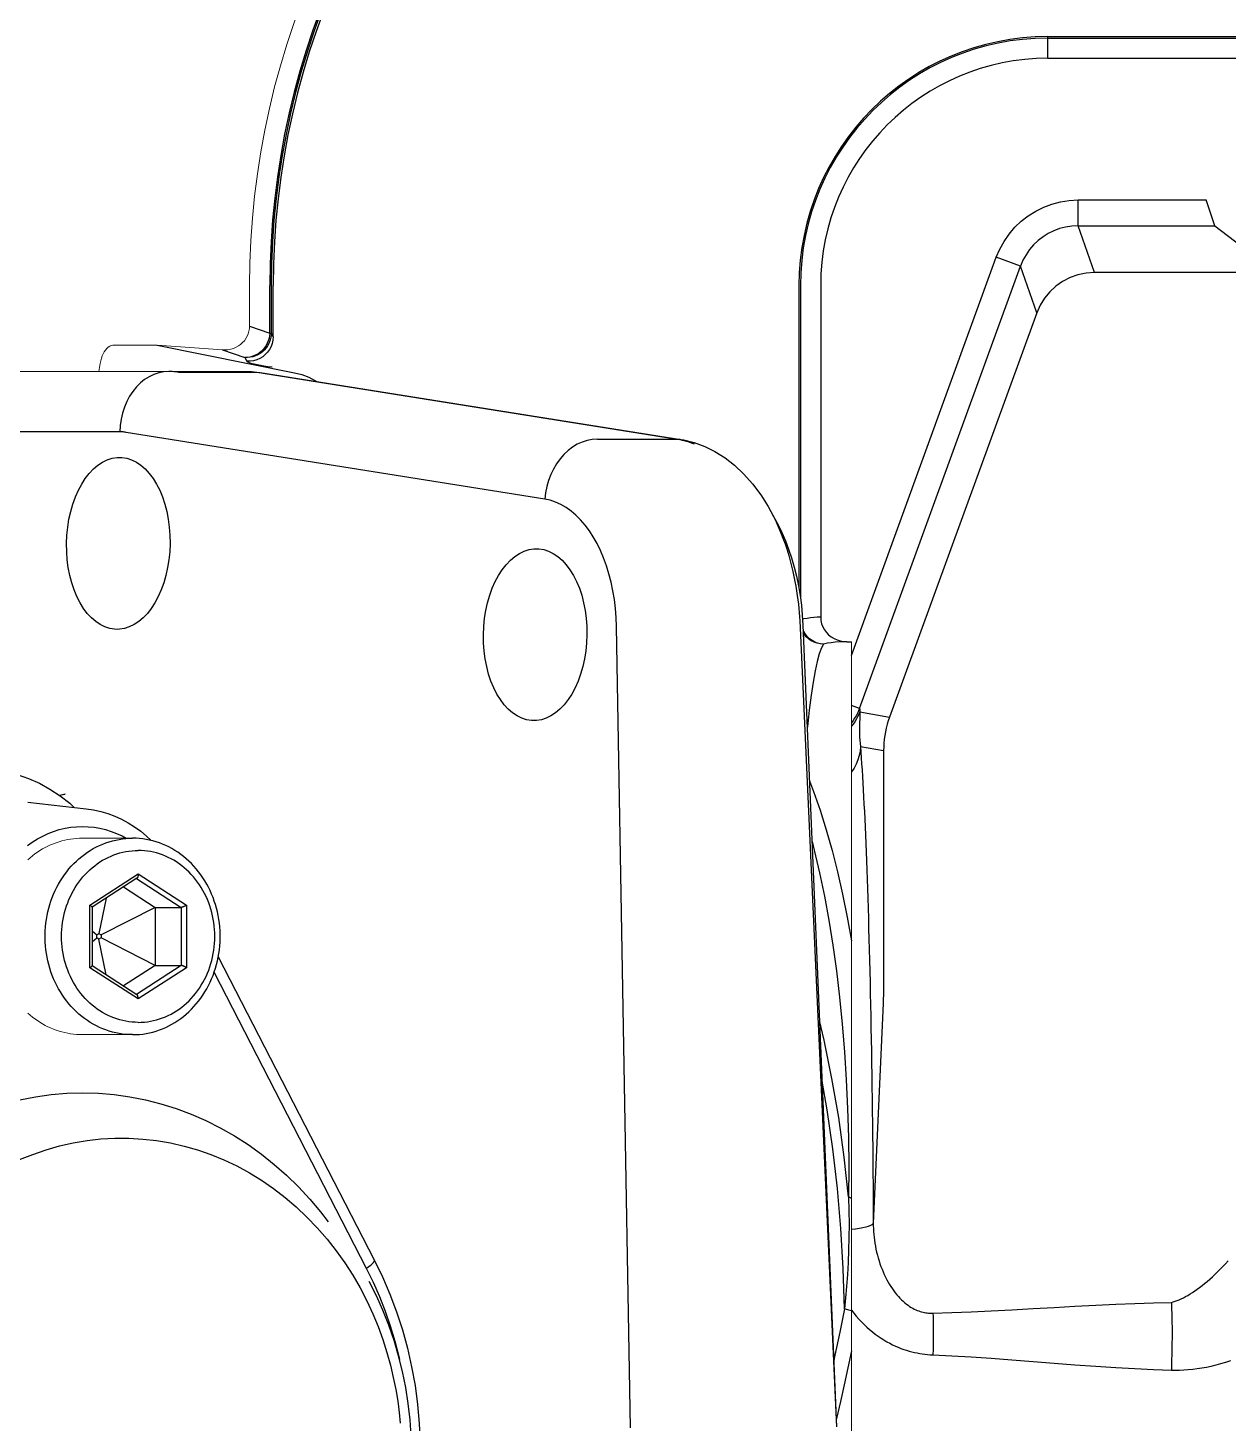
# Model space of a CAD drawing. Header units: millimetres. Extents: x -9869 to 940, y 100 to 694.
# Drawn here: x 488.074 to 488.771, y 176.747 to 177.558 of the extents above; entities that cross this region are included whole.
import ezdxf

# ---------------------------------------------------------------- set-up
doc = ezdxf.new("R2010")
doc.units = ezdxf.units.MM
doc.layers.add('DTM_AXIS', color=7, linetype='Continuous', lineweight=9)
doc.layers.add('OUTLINE', color=6, linetype='Continuous', lineweight=9)

msp = doc.modelspace()

# ---------------------------------------------------------------- linework, layer by layer
at = {"color": 9, "linetype": 'Continuous'}
for p, q in [((488.66669, 177.55341), (488.94067, 177.55341)), ((488.66669, 177.54079), (488.66669, 177.55341)), ((488.66669, 177.55257), (488.94067, 177.55257)), ((488.66669, 177.54079), (488.94067, 177.54079)), ((488.68429, 177.44347), (488.68429, 177.45845)), ((488.69368, 177.41625), (488.68429, 177.44347)), ((488.65077, 177.41999), (488.6367, 177.42511)), ((488.66016, 177.3928), (488.65077, 177.41999)), ((488.2144, 177.38105), (488.2144, 177.40871)), ((488.21524, 177.40871), (488.21524, 177.38105)), ((488.21636, 177.3789), (488.21636, 177.40871)), ((488.52198, 177.40871), (488.52198, 177.23249)), ((488.52283, 177.40871), (488.52283, 177.2272)), ((488.80017, 177.41625), (488.69368, 177.41625)), ((488.66016, 177.3928), (488.57464, 177.15784)), ((488.20262, 177.38502), (488.2144, 177.38105)), ((488.2144, 177.38105), (488.21524, 177.38105)), ((488.21524, 177.38105), (488.21636, 177.3789)), ((488.18689, 177.37128), (488.19995, 177.36687)), ((488.19995, 177.36687), (488.20107, 177.36473)), ((488.16149, 177.35828), (488.20678, 177.35827)), ((488.20103, 177.35873), (488.20255, 177.3587)), ((488.20255, 177.3587), (488.20677, 177.35827)), ((488.20678, 177.35827), (488.45119, 177.31943)), ((488.12725, 177.32366), (487.99725, 177.32366)), ((488.37427, 177.28452), (488.13093, 177.32336)), ((488.40482, 177.31943), (488.45119, 177.31943)), ((488.42412, 176.74467), (488.41592, 177.21045)), ((488.5498, 177.20166), (488.54754, 177.20162)), ((488.55718, 177.16285), (488.55246, 177.16457)), ((488.55735, 177.16132), (488.55734, 177.16089)), ((488.55734, 177.16089), (488.57464, 177.15784)), ((488.55771, 177.14069), (488.5712, 177.13832)), ((488.5712, 177.13832), (488.57119, 177.00601)), ((488.09543, 177.11297), (488.09236, 177.1122)), ((488.10986, 177.04849), (488.13791, 177.06667)), ((488.13694, 177.06399), (488.16289, 177.04717)), ((488.13791, 177.06667), (488.16597, 177.04849)), ((488.10986, 177.01213), (488.10986, 177.04849)), ((488.16289, 177.04717), (488.16289, 177.01345)), ((488.16597, 177.04849), (488.16597, 177.01213)), ((488.13791, 176.99396), (488.10986, 177.01213)), ((488.16289, 177.01345), (488.13694, 176.99664)), ((488.16597, 177.01213), (488.13791, 176.99396)), ((488.18201, 177.00935), (488.27048, 176.83736)), ((488.57091, 176.99132), (488.5652, 176.86369)), ((488.54385, 176.75008), (488.5437, 176.74944))]:
    msp.add_line(p, q, dxfattribs=at)
at = {"color": 7, "linetype": 'Continuous'}
for p, q in [((488.68429, 177.45845), (488.75869, 177.45845)), ((488.76367, 177.44347), (488.75869, 177.45845)), ((488.68429, 177.44347), (488.76367, 177.44347)), ((488.76367, 177.44347), (488.77919, 177.43157)), ((488.55246, 177.19365), (488.6367, 177.42511)), ((488.55718, 177.16285), (488.65077, 177.41999)), ((488.53461, 177.40871), (488.53461, 177.21592)), ((488.14895, 177.37404), (488.22882, 177.35801)), ((488.20685, 177.35839), (488.20888, 177.35811)), ((488.20889, 177.35811), (488.45336, 177.31926)), ((488.45337, 177.31926), (488.45507, 177.31896)), ((488.50572, 177.27726), (488.50917, 177.27086)), ((488.52394, 177.2171), (488.52428, 177.21128)), ((488.52428, 177.21117), (488.54388, 176.74525)), ((488.5498, 177.20166), (488.55246, 177.20166)), ((488.0738, 177.10843), (488.10773, 177.10449)), ((488.13713, 177.06411), (488.11114, 177.04727)), ((488.11934, 177.05258), (488.11508, 177.032)), ((488.12936, 177.05907), (488.14772, 177.04717)), ((488.11111, 177.04732), (488.11111, 177.0133)), ((488.14772, 177.04717), (488.11638, 177.03116)), ((488.14772, 177.04717), (488.16289, 177.04717)), ((488.14772, 177.04717), (488.14772, 177.01345)), ((488.11111, 177.03352), (488.11378, 177.03116)), ((488.11111, 177.02711), (488.11378, 177.02947)), ((488.11378, 177.03116), (488.11508, 177.032)), ((488.11378, 177.02947), (488.11378, 177.03116)), ((488.11508, 177.02863), (488.11378, 177.02947)), ((488.11508, 177.032), (488.11638, 177.03116)), ((488.11638, 177.02947), (488.11508, 177.02863)), ((488.11934, 177.00804), (488.11508, 177.02863)), ((488.11638, 177.03116), (488.11638, 177.02947)), ((488.14772, 177.01345), (488.11638, 177.02947)), ((488.11111, 177.01338), (488.13713, 176.99651)), ((488.14772, 177.01345), (488.12936, 177.00155)), ((488.14772, 177.01345), (488.16289, 177.01345)), ((488.18446, 177.01854), (488.27515, 176.84226))]:
    msp.add_line(p, q, dxfattribs=at)
for points in [[(488.6367, 177.42511), (488.63871, 177.42986), (488.64119, 177.43438), (488.64411, 177.43863), (488.64745, 177.44255), (488.65117, 177.44612), (488.65524, 177.44928), (488.65961, 177.45202), (488.66423, 177.4543), (488.66906, 177.4561), (488.67405, 177.4574), (488.67914, 177.45818), (488.68429, 177.45845)], [(488.68429, 177.44347), (488.68061, 177.44328), (488.67699, 177.44272), (488.67347, 177.44179), (488.6701, 177.44053), (488.66689, 177.43894), (488.66385, 177.43703), (488.66101, 177.43482), (488.65839, 177.43232), (488.65604, 177.42956), (488.65396, 177.42657), (488.6522, 177.42337), (488.65077, 177.41999)], [(488.20099, 177.35873), (488.20376, 177.35865), (488.20685, 177.35839)], [(488.22882, 177.35801), (488.23298, 177.35693), (488.23704, 177.35539), (488.24101, 177.35339), (488.24183, 177.35287)], [(488.45507, 177.31896), (488.46115, 177.31744), (488.46718, 177.31522), (488.47316, 177.31226), (488.479, 177.30857), (488.48461, 177.30419), (488.48996, 177.29913), (488.49502, 177.29341), (488.49973, 177.28709), (488.50406, 177.28021), (488.50571, 177.27727)], [(488.09627, 177.25878), (488.09648, 177.2636), (488.09695, 177.26829), (488.09768, 177.27286), (488.09868, 177.27734), (488.09994, 177.28169), (488.10142, 177.2858), (488.10313, 177.28966), (488.10507, 177.29327), (488.10717, 177.29655), (488.10946, 177.29948), (488.11192, 177.30206), (488.11448, 177.30424), (488.11716, 177.306), (488.11994, 177.30734), (488.12275, 177.30825), (488.1256, 177.30869), (488.12704, 177.30875)], [(488.12704, 177.30875), (488.12848, 177.30869), (488.13131, 177.30825), (488.1341, 177.30734), (488.13684, 177.306), (488.13947, 177.30424), (488.14197, 177.30206), (488.14436, 177.29948), (488.14656, 177.29655), (488.14858, 177.29327), (488.15042, 177.28966), (488.15202, 177.2858), (488.15339, 177.28169), (488.15452, 177.27734), (488.1554, 177.27286), (488.156, 177.26829), (488.15634, 177.2636), (488.15642, 177.25878)], [(488.50917, 177.27086), (488.50984, 177.2696), (488.51206, 177.26507), (488.51411, 177.26035), (488.51599, 177.25543), (488.5177, 177.25032), (488.51923, 177.24507), (488.52056, 177.23967), (488.52171, 177.23413), (488.52266, 177.22851), (488.5234, 177.22284), (488.52394, 177.2171)], [(488.12565, 177.20881), (488.12421, 177.20886), (488.12137, 177.20931), (488.11858, 177.21021), (488.11584, 177.21156), (488.11322, 177.21332), (488.11071, 177.21549), (488.10833, 177.21808), (488.10612, 177.22101), (488.1041, 177.22428), (488.10227, 177.2279), (488.10066, 177.23176), (488.0993, 177.23587), (488.09816, 177.24022), (488.09729, 177.2447), (488.09669, 177.24926), (488.09635, 177.25396), (488.09627, 177.25878)], [(488.15642, 177.25878), (488.15621, 177.25396), (488.15573, 177.24926), (488.155, 177.2447), (488.15401, 177.24022), (488.15275, 177.23587), (488.15127, 177.23176), (488.14956, 177.2279), (488.14762, 177.22428), (488.14551, 177.22101), (488.14323, 177.21808), (488.14077, 177.21549), (488.1382, 177.21332), (488.13553, 177.21156), (488.13275, 177.21021), (488.12993, 177.20931), (488.12709, 177.20886), (488.12565, 177.20881)], [(488.33858, 177.20572), (488.3388, 177.21054), (488.33927, 177.21524), (488.34, 177.2198), (488.341, 177.22428), (488.34225, 177.22863), (488.34374, 177.23274), (488.34545, 177.2366), (488.34738, 177.24022), (488.34949, 177.24349), (488.35178, 177.24642), (488.35424, 177.249), (488.3568, 177.25118), (488.35947, 177.25294), (488.36226, 177.25429), (488.36507, 177.25519), (488.36792, 177.25563), (488.36936, 177.25569)], [(488.36936, 177.25569), (488.3708, 177.25563), (488.37363, 177.25519), (488.37642, 177.25429), (488.37916, 177.25294), (488.38179, 177.25118), (488.38429, 177.249), (488.38668, 177.24642), (488.38888, 177.24349), (488.3909, 177.24022), (488.39273, 177.2366), (488.39434, 177.23274), (488.3957, 177.22863), (488.39684, 177.22428), (488.39771, 177.2198), (488.39832, 177.21524), (488.39866, 177.21054), (488.39874, 177.20572)], [(488.53461, 177.21592), (488.53475, 177.21398), (488.53517, 177.21209), (488.53584, 177.21028), (488.53676, 177.20859), (488.53791, 177.20704), (488.53925, 177.20565), (488.54076, 177.20446), (488.54241, 177.20346), (488.54417, 177.20268), (488.546, 177.20211), (488.54789, 177.20177), (488.5498, 177.20166)], [(488.36796, 177.15575), (488.36652, 177.15581), (488.36369, 177.15625), (488.3609, 177.15715), (488.35816, 177.1585), (488.35553, 177.16026), (488.35303, 177.16244), (488.35064, 177.16502), (488.34844, 177.16795), (488.34642, 177.17122), (488.34459, 177.17484), (488.34298, 177.1787), (488.34162, 177.18281), (488.34048, 177.18716), (488.33961, 177.19164), (488.339, 177.19621), (488.33866, 177.2009), (488.33858, 177.20572)], [(488.39874, 177.20572), (488.39852, 177.2009), (488.39805, 177.19621), (488.39732, 177.19164), (488.39632, 177.18716), (488.39507, 177.18281), (488.39358, 177.1787), (488.39187, 177.17484), (488.38994, 177.17122), (488.38783, 177.16795), (488.38554, 177.16502), (488.38308, 177.16244), (488.38052, 177.16026), (488.37785, 177.1585), (488.37506, 177.15715), (488.37225, 177.15625), (488.3694, 177.15581), (488.36796, 177.15575)], [(488.55593, 177.15992), (488.55517, 177.1585), (488.55434, 177.15713), (488.55344, 177.15581), (488.55246, 177.15454)], [(488.55718, 177.16285), (488.5566, 177.16137), (488.55593, 177.15992)], [(488.03011, 177.12677), (488.03364, 177.12729), (488.04046, 177.12786), (488.04731, 177.12784), (488.05415, 177.12725), (488.06092, 177.12609), (488.06758, 177.12438), (488.07409, 177.12211), (488.08045, 177.11931), (488.0866, 177.11596), (488.0925, 177.1121), (488.0981, 177.10775), (488.10077, 177.1053)], [(488.10773, 177.10449), (488.11194, 177.10386), (488.11611, 177.10293), (488.12022, 177.10171), (488.12426, 177.10021), (488.12821, 177.09843), (488.13205, 177.09638), (488.13578, 177.09406), (488.13936, 177.09148), (488.1428, 177.08865), (488.14552, 177.08611)], [(488.13467, 176.9732), (488.1327, 176.97324), (488.13073, 176.97337), (488.12876, 176.97358), (488.12681, 176.97388), (488.12486, 176.97427), (488.12293, 176.97474), (488.12102, 176.97529), (488.11913, 176.97592), (488.11726, 176.97664), (488.11542, 176.97744), (488.11361, 176.97832), (488.11183, 176.97927), (488.11008, 176.9803), (488.10838, 176.98141), (488.10671, 176.98259), (488.10508, 176.98385), (488.10349, 176.98517), (488.10196, 176.98656), (488.10047, 176.98802), (488.09904, 176.98954), (488.09765, 176.99112), (488.09633, 176.99276), (488.09506, 176.99445), (488.09385, 176.99621), (488.0927, 176.99801), (488.09162, 176.99986), (488.0906, 177.00175), (488.08964, 177.00369), (488.08876, 177.00567), (488.08794, 177.00769), (488.0872, 177.00974), (488.08652, 177.01182), (488.08592, 177.01393), (488.08539, 177.01607), (488.08493, 177.01822), (488.08455, 177.02039), (488.08425, 177.02258), (488.08402, 177.02478), (488.08387, 177.02699), (488.08379, 177.02921), (488.08379, 177.03142), (488.08387, 177.03363), (488.08402, 177.03584), (488.08425, 177.03804), (488.08455, 177.04023), (488.08493, 177.0424), (488.08539, 177.04456), (488.08592, 177.04669), (488.08652, 177.0488), (488.0872, 177.05088), (488.08794, 177.05294), (488.08876, 177.05495), (488.08964, 177.05693), (488.0906, 177.05887), (488.09162, 177.06077), (488.0927, 177.06262), (488.09385, 177.06442), (488.09506, 177.06617), (488.09633, 177.06787), (488.09765, 177.06951), (488.09904, 177.07109), (488.10047, 177.07261), (488.10196, 177.07407), (488.10349, 177.07546), (488.10508, 177.07678), (488.10671, 177.07803), (488.10838, 177.07921), (488.11008, 177.08032), (488.11183, 177.08135), (488.11361, 177.08231), (488.11542, 177.08319), (488.11726, 177.08398), (488.11913, 177.0847), (488.12102, 177.08534), (488.12293, 177.08589), (488.12486, 177.08636), (488.12681, 177.08674), (488.12876, 177.08704), (488.13073, 177.08726), (488.1327, 177.08739), (488.13467, 177.08743)], [(488.13467, 176.9732), (488.13664, 176.97324), (488.13861, 176.97337), (488.14058, 176.97358), (488.14253, 176.97388), (488.14448, 176.97427), (488.14641, 176.97474), (488.14832, 176.97529), (488.15021, 176.97592), (488.15208, 176.97664), (488.15392, 176.97744), (488.15573, 176.97832), (488.15751, 176.97927), (488.15926, 176.9803), (488.16097, 176.98141), (488.16264, 176.98259), (488.16426, 176.98385), (488.16585, 176.98517), (488.16738, 176.98656), (488.16887, 176.98802), (488.17031, 176.98954), (488.17169, 176.99112), (488.17301, 176.99276), (488.17428, 176.99445), (488.17549, 176.99621), (488.17664, 176.99801), (488.17772, 176.99986), (488.17874, 177.00175), (488.1797, 177.00369), (488.18058, 177.00567), (488.1814, 177.00769), (488.18215, 177.00974), (488.18282, 177.01182), (488.18342, 177.01393), (488.18395, 177.01607), (488.18441, 177.01822), (488.18479, 177.02039), (488.18509, 177.02258), (488.18532, 177.02478), (488.18548, 177.02699), (488.18555, 177.02921), (488.18555, 177.03142), (488.18548, 177.03363), (488.18532, 177.03584), (488.18509, 177.03804), (488.18479, 177.04023), (488.18441, 177.0424), (488.18395, 177.04456), (488.18342, 177.04669), (488.18282, 177.0488), (488.18215, 177.05088), (488.1814, 177.05294), (488.18058, 177.05495), (488.1797, 177.05693), (488.17874, 177.05887), (488.17772, 177.06077), (488.17664, 177.06262), (488.17549, 177.06442), (488.17428, 177.06617), (488.17301, 177.06787), (488.17169, 177.06951), (488.17031, 177.07109), (488.16887, 177.07261), (488.16738, 177.07407), (488.16585, 177.07546), (488.16426, 177.07678), (488.16264, 177.07803), (488.16097, 177.07921), (488.15926, 177.08032), (488.15751, 177.08135), (488.15573, 177.08231), (488.15392, 177.08319), (488.15208, 177.08398), (488.15021, 177.0847), (488.14832, 177.08534), (488.14641, 177.08589), (488.14448, 177.08636), (488.14253, 177.08674), (488.14058, 177.08704), (488.13861, 177.08726), (488.13664, 177.08739), (488.13467, 177.08743)], [(488.13791, 176.98034), (488.13611, 176.98038), (488.13432, 176.9805), (488.13254, 176.9807), (488.13077, 176.98098), (488.129, 176.98135), (488.12726, 176.98179), (488.12552, 176.98231), (488.12381, 176.98291), (488.12212, 176.98358), (488.12046, 176.98433), (488.11882, 176.98516), (488.11722, 176.98606), (488.11565, 176.98703), (488.11411, 176.98807), (488.11262, 176.98918), (488.11116, 176.99036), (488.10975, 176.9916), (488.10838, 176.9929), (488.10707, 176.99427), (488.1058, 176.99569), (488.10458, 176.99717), (488.10342, 176.9987), (488.10231, 177.00029), (488.10126, 177.00192), (488.10028, 177.0036), (488.09935, 177.00533), (488.09848, 177.00709), (488.09768, 177.00889), (488.09695, 177.01072), (488.09628, 177.01259), (488.09567, 177.01449), (488.09514, 177.01641), (488.09468, 177.01835), (488.09428, 177.02032), (488.09396, 177.0223), (488.09371, 177.02429), (488.09353, 177.02629), (488.09342, 177.0283), (488.09338, 177.03031), (488.09342, 177.03232), (488.09353, 177.03434), (488.09371, 177.03634), (488.09396, 177.03833), (488.09428, 177.04031), (488.09468, 177.04227), (488.09514, 177.04422), (488.09567, 177.04614), (488.09628, 177.04803), (488.09695, 177.0499), (488.09768, 177.05174), (488.09848, 177.05354), (488.09935, 177.0553), (488.10028, 177.05702), (488.10126, 177.0587), (488.10231, 177.06033), (488.10342, 177.06192), (488.10458, 177.06345), (488.1058, 177.06493), (488.10707, 177.06636), (488.10838, 177.06772), (488.10975, 177.06902), (488.11116, 177.07027), (488.11262, 177.07144), (488.11411, 177.07255), (488.11565, 177.07359), (488.11722, 177.07456), (488.11882, 177.07546), (488.12046, 177.07629), (488.12212, 177.07704), (488.12381, 177.07772), (488.12552, 177.07832), (488.12726, 177.07884), (488.129, 177.07928), (488.13077, 177.07964), (488.13254, 177.07993), (488.13432, 177.08013), (488.13611, 177.08025), (488.13791, 177.08029)], [(488.13791, 176.98034), (488.13971, 176.98038), (488.1415, 176.9805), (488.14328, 176.9807), (488.14505, 176.98098), (488.14682, 176.98135), (488.14857, 176.98179), (488.1503, 176.98231), (488.15201, 176.98291), (488.1537, 176.98358), (488.15537, 176.98433), (488.157, 176.98516), (488.15861, 176.98606), (488.16018, 176.98703), (488.16171, 176.98807), (488.16321, 176.98918), (488.16466, 176.99036), (488.16608, 176.9916), (488.16744, 176.9929), (488.16876, 176.99427), (488.17003, 176.99569), (488.17124, 176.99717), (488.1724, 176.9987), (488.17351, 177.00029), (488.17456, 177.00192), (488.17555, 177.0036), (488.17648, 177.00533), (488.17734, 177.00709), (488.17814, 177.00889), (488.17888, 177.01072), (488.17955, 177.01259), (488.18015, 177.01449), (488.18068, 177.01641), (488.18115, 177.01835), (488.18154, 177.02032), (488.18186, 177.0223), (488.18212, 177.02429), (488.1823, 177.02629), (488.18241, 177.0283), (488.18244, 177.03031), (488.18241, 177.03232), (488.1823, 177.03434), (488.18212, 177.03634), (488.18186, 177.03833), (488.18154, 177.04031), (488.18115, 177.04227), (488.18068, 177.04422), (488.18015, 177.04614), (488.17955, 177.04803), (488.17888, 177.0499), (488.17814, 177.05174), (488.17734, 177.05354), (488.17648, 177.0553), (488.17555, 177.05702), (488.17456, 177.0587), (488.17351, 177.06033), (488.1724, 177.06192), (488.17124, 177.06345), (488.17003, 177.06493), (488.16876, 177.06636), (488.16744, 177.06772), (488.16608, 177.06902), (488.16466, 177.07027), (488.16321, 177.07144), (488.16171, 177.07255), (488.16018, 177.07359), (488.15861, 177.07456), (488.157, 177.07546), (488.15537, 177.07629), (488.1537, 177.07704), (488.15201, 177.07772), (488.1503, 177.07832), (488.14857, 177.07884), (488.14682, 177.07928), (488.14505, 177.07964), (488.14328, 177.07993), (488.1415, 177.08013), (488.13971, 177.08025), (488.13791, 177.08029)], [(488.13791, 177.06667), (488.13791, 177.06645), (488.1379, 177.06624), (488.13788, 177.06603), (488.13786, 177.06583), (488.13783, 177.06563), (488.13779, 177.06544), (488.13775, 177.06527), (488.13771, 177.0651), (488.13766, 177.06494), (488.1376, 177.06479), (488.13755, 177.06466), (488.13749, 177.06454), (488.13742, 177.06443), (488.13736, 177.06434), (488.13729, 177.06425), (488.13722, 177.06418), (488.13715, 177.06413), (488.13713, 177.06411)], [(488.10986, 177.04849), (488.11002, 177.04838), (488.11018, 177.04828), (488.11032, 177.04817), (488.11045, 177.04807), (488.11058, 177.04797), (488.11068, 177.04788), (488.11078, 177.04779), (488.11087, 177.0477), (488.11094, 177.04763), (488.111, 177.04755), (488.11104, 177.04749), (488.11108, 177.04743), (488.1111, 177.04737), (488.11111, 177.04732), (488.11111, 177.04732)], [(488.16597, 177.04849), (488.16579, 177.04838), (488.16562, 177.04828), (488.16544, 177.04817), (488.16526, 177.04807), (488.16508, 177.04797), (488.1649, 177.04788), (488.16472, 177.04779), (488.16455, 177.0477), (488.16438, 177.04763), (488.16421, 177.04755), (488.16405, 177.04749), (488.1639, 177.04743), (488.16375, 177.04737), (488.16361, 177.04732), (488.16348, 177.04728), (488.16336, 177.04725), (488.16325, 177.04722), (488.16315, 177.0472), (488.16305, 177.04718), (488.16297, 177.04717), (488.16289, 177.04717)], [(488.10986, 177.01213), (488.11002, 177.01224), (488.11018, 177.01235), (488.11032, 177.01245), (488.11045, 177.01255), (488.11058, 177.01265), (488.11068, 177.01275), (488.11078, 177.01284), (488.11087, 177.01292), (488.11094, 177.013), (488.111, 177.01307), (488.11104, 177.01314), (488.11108, 177.0132), (488.1111, 177.01325), (488.11111, 177.0133), (488.11111, 177.01331)], [(488.16597, 177.01213), (488.16579, 177.01224), (488.16562, 177.01235), (488.16544, 177.01245), (488.16526, 177.01256), (488.16508, 177.01265), (488.1649, 177.01275), (488.16472, 177.01284), (488.16455, 177.01292), (488.16438, 177.013), (488.16421, 177.01307), (488.16405, 177.01314), (488.1639, 177.0132), (488.16375, 177.01325), (488.16361, 177.0133), (488.16348, 177.01334), (488.16336, 177.01338), (488.16325, 177.0134), (488.16315, 177.01343), (488.16305, 177.01344), (488.16297, 177.01345), (488.16289, 177.01345)], [(488.13791, 176.99396), (488.13791, 176.99417), (488.1379, 176.99439), (488.13788, 176.99459), (488.13786, 176.9948), (488.13783, 176.99499), (488.13779, 176.99518), (488.13775, 176.99536), (488.13771, 176.99553), (488.13766, 176.99569), (488.1376, 176.99583), (488.13755, 176.99597), (488.13749, 176.99609), (488.13742, 176.99619), (488.13736, 176.99629), (488.13729, 176.99637), (488.13722, 176.99644), (488.13715, 176.9965), (488.13713, 176.99651)], [(488.27515, 176.84226), (488.2799, 176.83246), (488.28421, 176.82241), (488.28807, 176.81213), (488.29148, 176.80165), (488.29441, 176.79099), (488.29686, 176.78019), (488.29883, 176.76926), (488.30031, 176.75824), (488.3013, 176.74714), (488.30179, 176.73601), (488.30179, 176.72487), (488.3013, 176.71373), (488.30031, 176.70264), (488.29882, 176.69162), (488.29685, 176.6807), (488.2944, 176.66989), (488.29147, 176.65924), (488.28807, 176.64877), (488.28421, 176.63849), (488.2799, 176.62844), (488.27515, 176.61865)], [(488.29674, 176.73045), (488.29653, 176.73992), (488.29591, 176.74937), (488.29487, 176.75878), (488.29342, 176.76811), (488.29156, 176.77735), (488.2893, 176.78648), (488.28664, 176.79548), (488.28359, 176.80431), (488.28015, 176.81297), (488.27634, 176.82143), (488.27217, 176.82968)]]:
    msp.add_lwpolyline(points, dxfattribs=at)
at = {"color": 9, "linetype": 'Continuous'}
for points in [[(488.69368, 177.41625), (488.68886, 177.41591), (488.68412, 177.41493), (488.67956, 177.41332), (488.67526, 177.41111), (488.67129, 177.40834), (488.66774, 177.40506), (488.66467, 177.40133), (488.66212, 177.39721), (488.66016, 177.3928)], [(488.2144, 177.38105), (488.21426, 177.37953), (488.21397, 177.37803), (488.21354, 177.37657), (488.21296, 177.37516), (488.21224, 177.37381), (488.21139, 177.37255), (488.21042, 177.37138), (488.20935, 177.37033), (488.20818, 177.3694), (488.20693, 177.3686), (488.2056, 177.36794), (488.20423, 177.36744), (488.20282, 177.36709), (488.20139, 177.3669), (488.19995, 177.36687)], [(488.21524, 177.38105), (488.21515, 177.3795), (488.21489, 177.37797), (488.21446, 177.37648), (488.21387, 177.37504), (488.21313, 177.37367), (488.21224, 177.37239), (488.21122, 177.37121), (488.21008, 177.37015), (488.20883, 177.36922), (488.20749, 177.36844), (488.20606, 177.3678), (488.20458, 177.36732), (488.20306, 177.367), (488.20151, 177.36685), (488.19995, 177.36687)], [(488.21636, 177.3789), (488.21622, 177.37697), (488.21581, 177.37507), (488.21515, 177.37325), (488.21425, 177.37153), (488.21312, 177.36994), (488.21179, 177.36853), (488.21027, 177.3673), (488.20861, 177.36629), (488.20682, 177.36552), (488.20494, 177.365), (488.20302, 177.36473), (488.20107, 177.36473)], [(488.20107, 177.36473), (488.20138, 177.36442), (488.20197, 177.36411), (488.20282, 177.36379), (488.20397, 177.36345), (488.20539, 177.3631), (488.20703, 177.36275), (488.20892, 177.3624), (488.21103, 177.36206)], [(488.21103, 177.36206), (488.21331, 177.36172), (488.21576, 177.3614)], [(488.15575, 177.35873), (488.15281, 177.35854), (488.14989, 177.35797), (488.14704, 177.35702), (488.14428, 177.35571), (488.14164, 177.35405), (488.13916, 177.35206), (488.13685, 177.34976), (488.13474, 177.34717), (488.13286, 177.34432), (488.13123, 177.34124), (488.12986, 177.33797), (488.12876, 177.33454), (488.12796, 177.33098), (488.12745, 177.32734), (488.12725, 177.32366)], [(488.16149, 177.35828), (488.16053, 177.35841), (488.15958, 177.35853), (488.15862, 177.35862), (488.15767, 177.35868), (488.15671, 177.35872), (488.15575, 177.35873)], [(488.20677, 177.35828), (488.20824, 177.3582), (488.20889, 177.35811)], [(488.13093, 177.32336), (488.13032, 177.32345), (488.1297, 177.32353), (488.12909, 177.32358), (488.12847, 177.32362), (488.12786, 177.32365), (488.12725, 177.32366)], [(488.40482, 177.31943), (488.40186, 177.31924), (488.39891, 177.31867), (488.396, 177.31773), (488.39316, 177.31643), (488.39043, 177.31478), (488.38782, 177.31279), (488.38538, 177.3105), (488.38312, 177.30792), (488.38108, 177.30509), (488.37926, 177.30202), (488.3777, 177.29877), (488.37641, 177.29535), (488.3754, 177.29181), (488.37468, 177.28819), (488.37427, 177.28452)], [(488.45119, 177.31943), (488.45265, 177.31917), (488.45419, 177.31885), (488.4558, 177.31844)], [(488.45119, 177.31943), (488.45266, 177.31935), (488.45332, 177.31926)], [(488.4558, 177.31844), (488.45749, 177.31794), (488.45926, 177.31734), (488.46109, 177.31664)], [(488.41592, 177.21045), (488.41572, 177.21577), (488.41531, 177.22101), (488.41468, 177.22616), (488.41384, 177.23125), (488.41278, 177.23626), (488.41153, 177.24111), (488.41009, 177.24579), (488.40844, 177.25032), (488.40662, 177.25462), (488.40462, 177.2587), (488.40245, 177.26256), (488.40014, 177.26614), (488.39768, 177.26945), (488.39507, 177.27248), (488.39236, 177.2752), (488.38954, 177.27759), (488.3866, 177.27967), (488.38361, 177.28141), (488.38056, 177.28279), (488.37745, 177.28383), (488.37427, 177.28452)], [(488.5058, 177.27711), (488.50626, 177.27624), (488.5081, 177.2726), (488.50977, 177.269), (488.5113, 177.26541)], [(488.5113, 177.26541), (488.51268, 177.26188), (488.51392, 177.25845), (488.51504, 177.2551), (488.51604, 177.25182), (488.51694, 177.24862), (488.51774, 177.24552), (488.51846, 177.24249), (488.5191, 177.23955), (488.51967, 177.2367), (488.52017, 177.23392), (488.52062, 177.23121), (488.52101, 177.22858), (488.52135, 177.226), (488.52165, 177.22348), (488.5219, 177.22101), (488.52212, 177.21858)], [(488.52212, 177.21858), (488.5223, 177.21618), (488.52244, 177.21381), (488.54375, 176.74525)], [(488.53461, 177.21592), (488.53264, 177.21583), (488.53068, 177.21569), (488.52872, 177.21548), (488.52675, 177.21522), (488.52479, 177.21489), (488.52407, 177.21475)], [(488.52688, 177.20457), (488.52572, 177.20596), (488.52474, 177.2075), (488.52441, 177.20819)], [(488.52618, 177.20446), (488.52495, 177.20586), (488.52448, 177.20657)], [(488.53624, 177.20027), (488.53439, 177.2004), (488.53256, 177.20077), (488.5308, 177.20137), (488.52913, 177.2022), (488.52758, 177.20323), (488.52618, 177.20446)], [(488.53624, 177.20027), (488.53502, 177.198), (488.53382, 177.19464), (488.53262, 177.1902), (488.53143, 177.18469), (488.53025, 177.17812), (488.5291, 177.17051), (488.52797, 177.16188), (488.52686, 177.15225), (488.52679, 177.15157)], [(488.53624, 177.20027), (488.53452, 177.20044), (488.53283, 177.20084), (488.53119, 177.20146), (488.52963, 177.2023), (488.52819, 177.20335), (488.52688, 177.20457)], [(488.54754, 177.20162), (488.54528, 177.20151), (488.54302, 177.20131), (488.54076, 177.20104), (488.5385, 177.2007), (488.53624, 177.20027)], [(488.55734, 177.16089), (488.55673, 177.15938), (488.55604, 177.15791), (488.55526, 177.15648), (488.5544, 177.15509), (488.55347, 177.15376), (488.55246, 177.15248)], [(488.55718, 177.16285), (488.55725, 177.16263), (488.55729, 177.16236), (488.55733, 177.16206), (488.55734, 177.16171), (488.55735, 177.16132)], [(488.55734, 177.16089), (488.55738, 177.16024), (488.5574, 177.15948), (488.5574, 177.15861), (488.55737, 177.15762), (488.55724, 177.15399)], [(488.57464, 177.15784), (488.57392, 177.15574), (488.57329, 177.15361), (488.57274, 177.15147), (488.57227, 177.14931), (488.57188, 177.14714), (488.57159, 177.14495), (488.57137, 177.14274), (488.57124, 177.14053), (488.5712, 177.13832)], [(488.55724, 177.15399), (488.55721, 177.15257), (488.55718, 177.15106), (488.55718, 177.14947), (488.55721, 177.1478)], [(488.55721, 177.1478), (488.55727, 177.14608), (488.55737, 177.14432)], [(488.55737, 177.14432), (488.55752, 177.14253), (488.55771, 177.14069)], [(488.55771, 177.14069), (488.55752, 177.13808), (488.55705, 177.13549), (488.5563, 177.13295), (488.55528, 177.13049), (488.55399, 177.12814), (488.55246, 177.12591)], [(488.55771, 177.14069), (488.55795, 177.13749), (488.55819, 177.13416), (488.55843, 177.13069), (488.55867, 177.12709), (488.5589, 177.12336), (488.55913, 177.11952), (488.55935, 177.11556), (488.55957, 177.11148), (488.55979, 177.10728), (488.56001, 177.10296), (488.56022, 177.09852), (488.56042, 177.09395), (488.56063, 177.08923), (488.56083, 177.08439), (488.56103, 177.07941), (488.56123, 177.07429), (488.56142, 177.06903), (488.56161, 177.06366), (488.5618, 177.05815), (488.56198, 177.05253), (488.56216, 177.04679), (488.56233, 177.04094), (488.5625, 177.03498), (488.56267, 177.02891), (488.56283, 177.02275), (488.56299, 177.01649), (488.56315, 177.01014), (488.5633, 177.0037), (488.56344, 176.99718), (488.56358, 176.9906), (488.56371, 176.98394), (488.56384, 176.97721), (488.56397, 176.97042), (488.56409, 176.96358), (488.5642, 176.95669), (488.56431, 176.94976), (488.56441, 176.9428), (488.56451, 176.93581), (488.5646, 176.92877), (488.56469, 176.9217), (488.56477, 176.91459), (488.56485, 176.90742), (488.56492, 176.90015), (488.56499, 176.89281), (488.56505, 176.88549), (488.56511, 176.87821)], [(488.52808, 177.12076), (488.53047, 177.1146), (488.53427, 177.10369), (488.53786, 177.09224), (488.54123, 177.08029), (488.54438, 177.06784), (488.5473, 177.05493), (488.54999, 177.04159), (488.55246, 177.02783)], [(488.09197, 177.11245), (488.09321, 177.11265), (488.09543, 177.11297)], [(488.07349, 177.08313), (488.07634, 177.08518), (488.07931, 177.08703), (488.0824, 177.08869), (488.08555, 177.09014), (488.08877, 177.09137), (488.09206, 177.09239), (488.09537, 177.09318), (488.09872, 177.09374), (488.10209, 177.09408), (488.10547, 177.09419), (488.10884, 177.09408), (488.11222, 177.09375), (488.11556, 177.09319), (488.11888, 177.0924), (488.12216, 177.0914), (488.12538, 177.09017), (488.12854, 177.08872), (488.13094, 177.08743)], [(488.52957, 177.08545), (488.53089, 177.08041), (488.53394, 177.06734), (488.53675, 177.05377), (488.53932, 177.03973), (488.54165, 177.02524), (488.54372, 177.01033), (488.54554, 176.99503), (488.54711, 176.97935), (488.54841, 176.96331), (488.54945, 176.94696), (488.55022, 176.93031), (488.55071, 176.91337), (488.55093, 176.89621), (488.55086, 176.87884)], [(488.57119, 177.00601), (488.57118, 177.00389), (488.57116, 177.00182), (488.57114, 176.9998), (488.5711, 176.99783), (488.57107, 176.996), (488.57102, 176.99431), (488.57097, 176.99275), (488.57091, 176.99132)], [(488.55086, 176.87884), (488.5483, 176.90204), (488.54507, 176.92502), (488.54117, 176.94771), (488.53663, 176.97007), (488.53395, 176.98141)], [(488.54841, 176.81385), (488.54774, 176.83725), (488.54639, 176.86057), (488.54437, 176.88376), (488.5417, 176.90676), (488.53837, 176.92953), (488.53543, 176.94616)], [(488.06914, 176.93536), (488.07818, 176.93713), (488.08729, 176.93839), (488.09645, 176.93914), (488.10562, 176.93939), (488.11479, 176.93913), (488.12396, 176.93836), (488.13306, 176.93709), (488.1421, 176.93531), (488.15107, 176.93303), (488.15991, 176.93027), (488.16863, 176.92701), (488.17721, 176.92326), (488.1856, 176.91906), (488.19379, 176.91439), (488.20178, 176.90927), (488.20951, 176.90374), (488.21697, 176.8978), (488.22417, 176.89144), (488.23107, 176.88471), (488.23767, 176.8776), (488.24397, 176.87011), (488.24831, 176.8644)], [(488.06899, 176.90054), (488.07659, 176.90363), (488.08434, 176.9063), (488.09219, 176.90853), (488.10013, 176.91032), (488.10816, 176.91167), (488.11623, 176.91256), (488.12433, 176.913), (488.13245, 176.91299), (488.14055, 176.91253), (488.14861, 176.91161), (488.15664, 176.91024), (488.16458, 176.90843), (488.17242, 176.90618), (488.18016, 176.90349), (488.18776, 176.90038), (488.19521, 176.89685), (488.20251, 176.89289), (488.20962, 176.88854), (488.21655, 176.88378), (488.22328, 176.87862), (488.22977, 176.87309), (488.23601, 176.86719), (488.242, 176.86093), (488.24767, 176.8544), (488.25299, 176.8476), (488.25799, 176.84054), (488.26261, 176.83333), (488.26685, 176.82598), (488.27072, 176.81849), (488.27422, 176.81098), (488.27733, 176.80345), (488.28006, 176.79591), (488.28246, 176.78847), (488.2845, 176.78115), (488.2862, 176.77393), (488.28761, 176.76692), (488.28873, 176.76014), (488.28957, 176.75357), (488.2902, 176.74731)], [(488.55086, 176.87884), (488.55105, 176.87082), (488.55111, 176.86298), (488.55103, 176.85534), (488.55085, 176.84792), (488.55055, 176.8407), (488.55016, 176.83368), (488.54966, 176.82686), (488.54908, 176.82025), (488.54841, 176.81385)], [(488.55246, 176.87811), (488.55216, 176.87823), (488.55188, 176.87834), (488.5516, 176.87846), (488.55134, 176.87859), (488.5511, 176.87871), (488.55086, 176.87884)], [(488.56511, 176.87821), (488.56521, 176.86206), (488.56527, 176.86042), (488.56535, 176.85877), (488.56548, 176.85711), (488.56565, 176.85545), (488.56585, 176.85376), (488.56611, 176.85205), (488.5664, 176.85032), (488.56674, 176.84859), (488.56712, 176.84685), (488.56755, 176.84511), (488.56802, 176.84339), (488.56852, 176.84171), (488.56907, 176.84005), (488.56965, 176.83841), (488.57026, 176.83681), (488.57092, 176.83524), (488.5716, 176.83371), (488.57231, 176.83222), (488.57306, 176.83077), (488.57383, 176.82937), (488.57462, 176.82802), (488.57544, 176.82671), (488.57628, 176.82546), (488.57713, 176.82426), (488.578, 176.82311), (488.57889, 176.82201), (488.5798, 176.82097), (488.58071, 176.81998), (488.58164, 176.81905), (488.58257, 176.81818), (488.58351, 176.81736), (488.58445, 176.8166), (488.58538, 176.8159), (488.58631, 176.81526), (488.58722, 176.81468), (488.58812, 176.81416), (488.58901, 176.81369), (488.58989, 176.81327), (488.59075, 176.8129), (488.59161, 176.81257), (488.59245, 176.81228), (488.59329, 176.81204), (488.59412, 176.81183), (488.59494, 176.81166), (488.59576, 176.81152), (488.59657, 176.81143), (488.59738, 176.81136), (488.59819, 176.81133), (488.59899, 176.81133), (488.5998, 176.81136)], [(488.5652, 176.86369), (488.56494, 176.86319), (488.56436, 176.8627), (488.56348, 176.86222), (488.56229, 176.86176), (488.56082, 176.86132), (488.55908, 176.86091), (488.55709, 176.86052), (488.55488, 176.86017), (488.55246, 176.85986)], [(488.27048, 176.83736), (488.27129, 176.8379), (488.27205, 176.83844), (488.27273, 176.83896), (488.27335, 176.83947), (488.27388, 176.83995), (488.27433, 176.84041), (488.27469, 176.84084), (488.27496, 176.84124), (488.27513, 176.84159), (488.27521, 176.8419), (488.27518, 176.84216), (488.27515, 176.84226)], [(488.73848, 176.8175), (488.73956, 176.81782), (488.74067, 176.81819), (488.74182, 176.81862), (488.74301, 176.81911), (488.74422, 176.81965), (488.74547, 176.82026), (488.74674, 176.82092), (488.74804, 176.82165), (488.74936, 176.82244), (488.75071, 176.82329), (488.75209, 176.8242), (488.75348, 176.82518), (488.7549, 176.82622), (488.75635, 176.82733), (488.75781, 176.8285), (488.75929, 176.82974), (488.76078, 176.83104), (488.76229, 176.8324), (488.76381, 176.83382), (488.76534, 176.8353), (488.76687, 176.83683), (488.7684, 176.83842), (488.76993, 176.84006), (488.77146, 176.84174)], [(488.27048, 176.83736), (488.27445, 176.82926), (488.27809, 176.82098), (488.28141, 176.81252), (488.28442, 176.80387), (488.28711, 176.79504), (488.28945, 176.78608), (488.28982, 176.78439)], [(488.5998, 176.81136), (488.6108, 176.81172), (488.6221, 176.81215), (488.63371, 176.81265), (488.64574, 176.81326), (488.65808, 176.81395), (488.67033, 176.81462), (488.68244, 176.81527), (488.69446, 176.8159), (488.7061, 176.81645), (488.71727, 176.81689), (488.72807, 176.81724), (488.73848, 176.8175)], [(488.73848, 176.8175), (488.73862, 176.81419), (488.73872, 176.81053), (488.73879, 176.80655), (488.73883, 176.8023), (488.73883, 176.7978), (488.73879, 176.7931), (488.73872, 176.78824), (488.73862, 176.78326), (488.73848, 176.77821)], [(488.54841, 176.81385), (488.54571, 176.80033), (488.5429, 176.78679), (488.54226, 176.78376)], [(488.55246, 176.81271), (488.55174, 176.81289), (488.55103, 176.81308), (488.55035, 176.81327), (488.54968, 176.81346), (488.54903, 176.81365), (488.54841, 176.81385)], [(488.55246, 176.81311), (488.55387, 176.8113), (488.55531, 176.80955), (488.5568, 176.80787), (488.55832, 176.80625), (488.55987, 176.8047), (488.56145, 176.80321), (488.56306, 176.80178), (488.5647, 176.80043), (488.56635, 176.79914), (488.56803, 176.79792), (488.56972, 176.79678), (488.57141, 176.79571), (488.57309, 176.79472), (488.57477, 176.7938), (488.57643, 176.79295), (488.57807, 176.79218), (488.57969, 176.79148), (488.58129, 176.79084), (488.58288, 176.79026), (488.58446, 176.78973), (488.58602, 176.78926), (488.58757, 176.78884), (488.58911, 176.78846), (488.59064, 176.78814), (488.59217, 176.78785), (488.59369, 176.78761), (488.59522, 176.78742), (488.59675, 176.78726), (488.59827, 176.78714), (488.5998, 176.78707)], [(488.5998, 176.81136), (488.59991, 176.80932), (488.59999, 176.80706), (488.60005, 176.8046), (488.60008, 176.80196), (488.60008, 176.79918), (488.60005, 176.79627), (488.59999, 176.79326), (488.59991, 176.79018), (488.5998, 176.78707)], [(488.55246, 176.78932), (488.55039, 176.77952), (488.54827, 176.76971), (488.54609, 176.7599), (488.54385, 176.75008)], [(488.5998, 176.78707), (488.6108, 176.78658), (488.6221, 176.78594), (488.63371, 176.78516), (488.64574, 176.78426), (488.65809, 176.78329), (488.67033, 176.7823), (488.68243, 176.78135), (488.69446, 176.78046), (488.7061, 176.77969), (488.71728, 176.77905), (488.72807, 176.77855), (488.73848, 176.77821)], [(488.73848, 176.77821), (488.74083, 176.77818), (488.74324, 176.77822), (488.74572, 176.77832), (488.74826, 176.7785), (488.75085, 176.77875), (488.7535, 176.77909), (488.75618, 176.7795), (488.7589, 176.77999), (488.76166, 176.78057), (488.76446, 176.78124), (488.7673, 176.78199), (488.77016, 176.78283), (488.77306, 176.78377)]]:
    msp.add_lwpolyline(points, dxfattribs=at)
for radius, start in [(0.45229, 78.10987), (0.45145, 78.10987), (0.45033, 78.10987), (0.1447, 90), (0.14386, 90)]:
    msp.add_arc((488.66669, 177.40871), radius, start, 180, dxfattribs=at)
at = {"color": 7, "linetype": 'Continuous'}
msp.add_arc((488.66669, 177.40871), 0.13208, 90, 180, dxfattribs=at)
at = {"layer": 'DTM_AXIS', "color": 7, "linetype": 'Continuous'}
for p, q in [((488.1055, 177.08743), (488.13467, 177.08743)), ((488.1055, 176.9732), (488.13467, 176.9732))]:
    msp.add_line(p, q, dxfattribs=at)
for points in [[(488.07367, 177.07488), (488.07503, 177.07606), (488.07643, 177.07719), (488.07785, 177.07827), (488.07931, 177.07929), (488.0808, 177.08025), (488.08232, 177.08116), (488.08386, 177.08201), (488.08543, 177.0828), (488.08702, 177.08353), (488.08863, 177.0842), (488.09026, 177.08481), (488.09191, 177.08536), (488.09358, 177.08584), (488.09525, 177.08626), (488.09694, 177.08662), (488.09864, 177.08691), (488.10035, 177.08714), (488.10206, 177.0873), (488.10378, 177.0874), (488.1055, 177.08743)], [(488.1055, 176.9732), (488.10378, 176.97323), (488.10206, 176.97333), (488.10035, 176.97349), (488.09864, 176.97372), (488.09694, 176.97401), (488.09525, 176.97437), (488.09358, 176.97479), (488.09191, 176.97527), (488.09026, 176.97582), (488.08863, 176.97642), (488.08702, 176.97709), (488.08543, 176.97783), (488.08386, 176.97862), (488.08232, 176.97947), (488.0808, 176.98037), (488.07931, 176.98134), (488.07785, 176.98236), (488.07643, 176.98343), (488.07503, 176.98456), (488.07367, 176.98574)]]:
    msp.add_lwpolyline(points, dxfattribs=at)
at = {"layer": 'OUTLINE'}
for p, q in [((488.20262, 177.40871), (488.20262, 177.38502)), ((488.12414, 177.37411), (488.14895, 177.37404)), ((488.14895, 177.37404), (488.18689, 177.37128)), ((488.11504, 177.35873), (488.1158, 177.36347)), ((488.20103, 177.35873), (488.02576, 177.35873)), ((488.55246, 176.25662), (488.55246, 177.20165))]:
    msp.add_line(p, q, dxfattribs=at)
for points in [[(488.20262, 177.38519), (488.20254, 177.38364), (488.20228, 177.38212), (488.20185, 177.38064), (488.20126, 177.37923), (488.20051, 177.3779), (488.19962, 177.37665), (488.19859, 177.37551), (488.19743, 177.37449), (488.19616, 177.37358), (488.19478, 177.37281), (488.1933, 177.37219), (488.19174, 177.37171), (488.1901, 177.3714), (488.1884, 177.37126), (488.18666, 177.3713)], [(488.1158, 177.36347), (488.11611, 177.36499), (488.11649, 177.36642), (488.11697, 177.36775), (488.11753, 177.36899), (488.11818, 177.37015), (488.11889, 177.37116), (488.11967, 177.37204), (488.1205, 177.37278), (488.12137, 177.37336), (488.12226, 177.37377), (488.12318, 177.37402), (488.12414, 177.37411)]]:
    msp.add_lwpolyline(points, dxfattribs=at)
msp.add_arc((488.66669, 177.40871), 0.46407, 78.10987, 180, dxfattribs=at)

doc.saveas('drawing.dxf')
